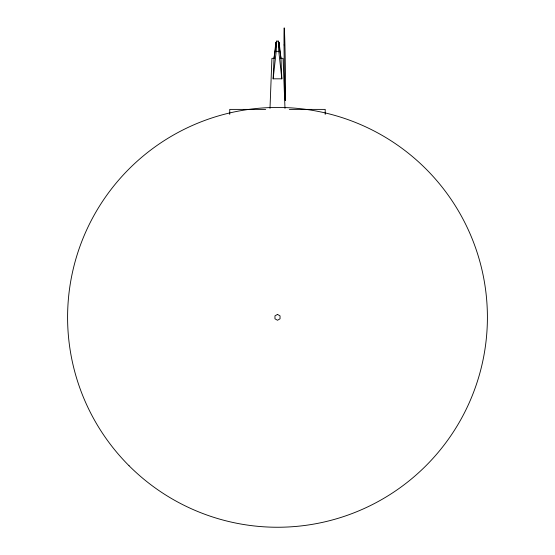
<?xml version="1.0" encoding="UTF-8"?>
<svg xmlns="http://www.w3.org/2000/svg" width="555" height="555" viewBox="0 0 555 555"><rect width="100%" height="100%" fill="white"/><g stroke="black" fill="none" stroke-linecap="round" stroke-linejoin="round"><path stroke-width="0.83" d="M275.793 45.572L275.897 42.208L274.01 58.337L273.15 78.824L281.836 78.824L280.976 58.337L279.089 42.208L279.193 45.572M269.994 108.412L271.915 58.337L274.489 58.337M273.15 78.824L276.203 51.358L276.695 41.091L278.291 41.091L280.976 58.337M274.01 58.337L276.695 41.091M276.203 51.358L278.783 51.358L281.836 78.824M280.497 58.337L283.071 58.337L284.993 108.412M265.678 109.391L229.742 109.391L229.742 114.406M289.308 109.391L325.209 109.391L325.209 114.406M278.291 41.091L278.783 51.358M277.5 314.414L274.961 315.878L274.961 318.806L277.5 320.27L280.039 318.806L280.039 315.878L277.5 314.414M129.072 465.77A209.908 209.908 0 0 0 480.255 371.67A209.908 209.908 0 0 0 223.172 114.587A209.908 209.908 0 0 0 129.072 465.77M284.035 44.948A36.415 0.52 89.1 0 0 285.312 100.531A36.415 0.52 89.1 0 0 284.965 46.939A36.415 0.52 89.1 0 0 284.035 44.948"/></g></svg>
